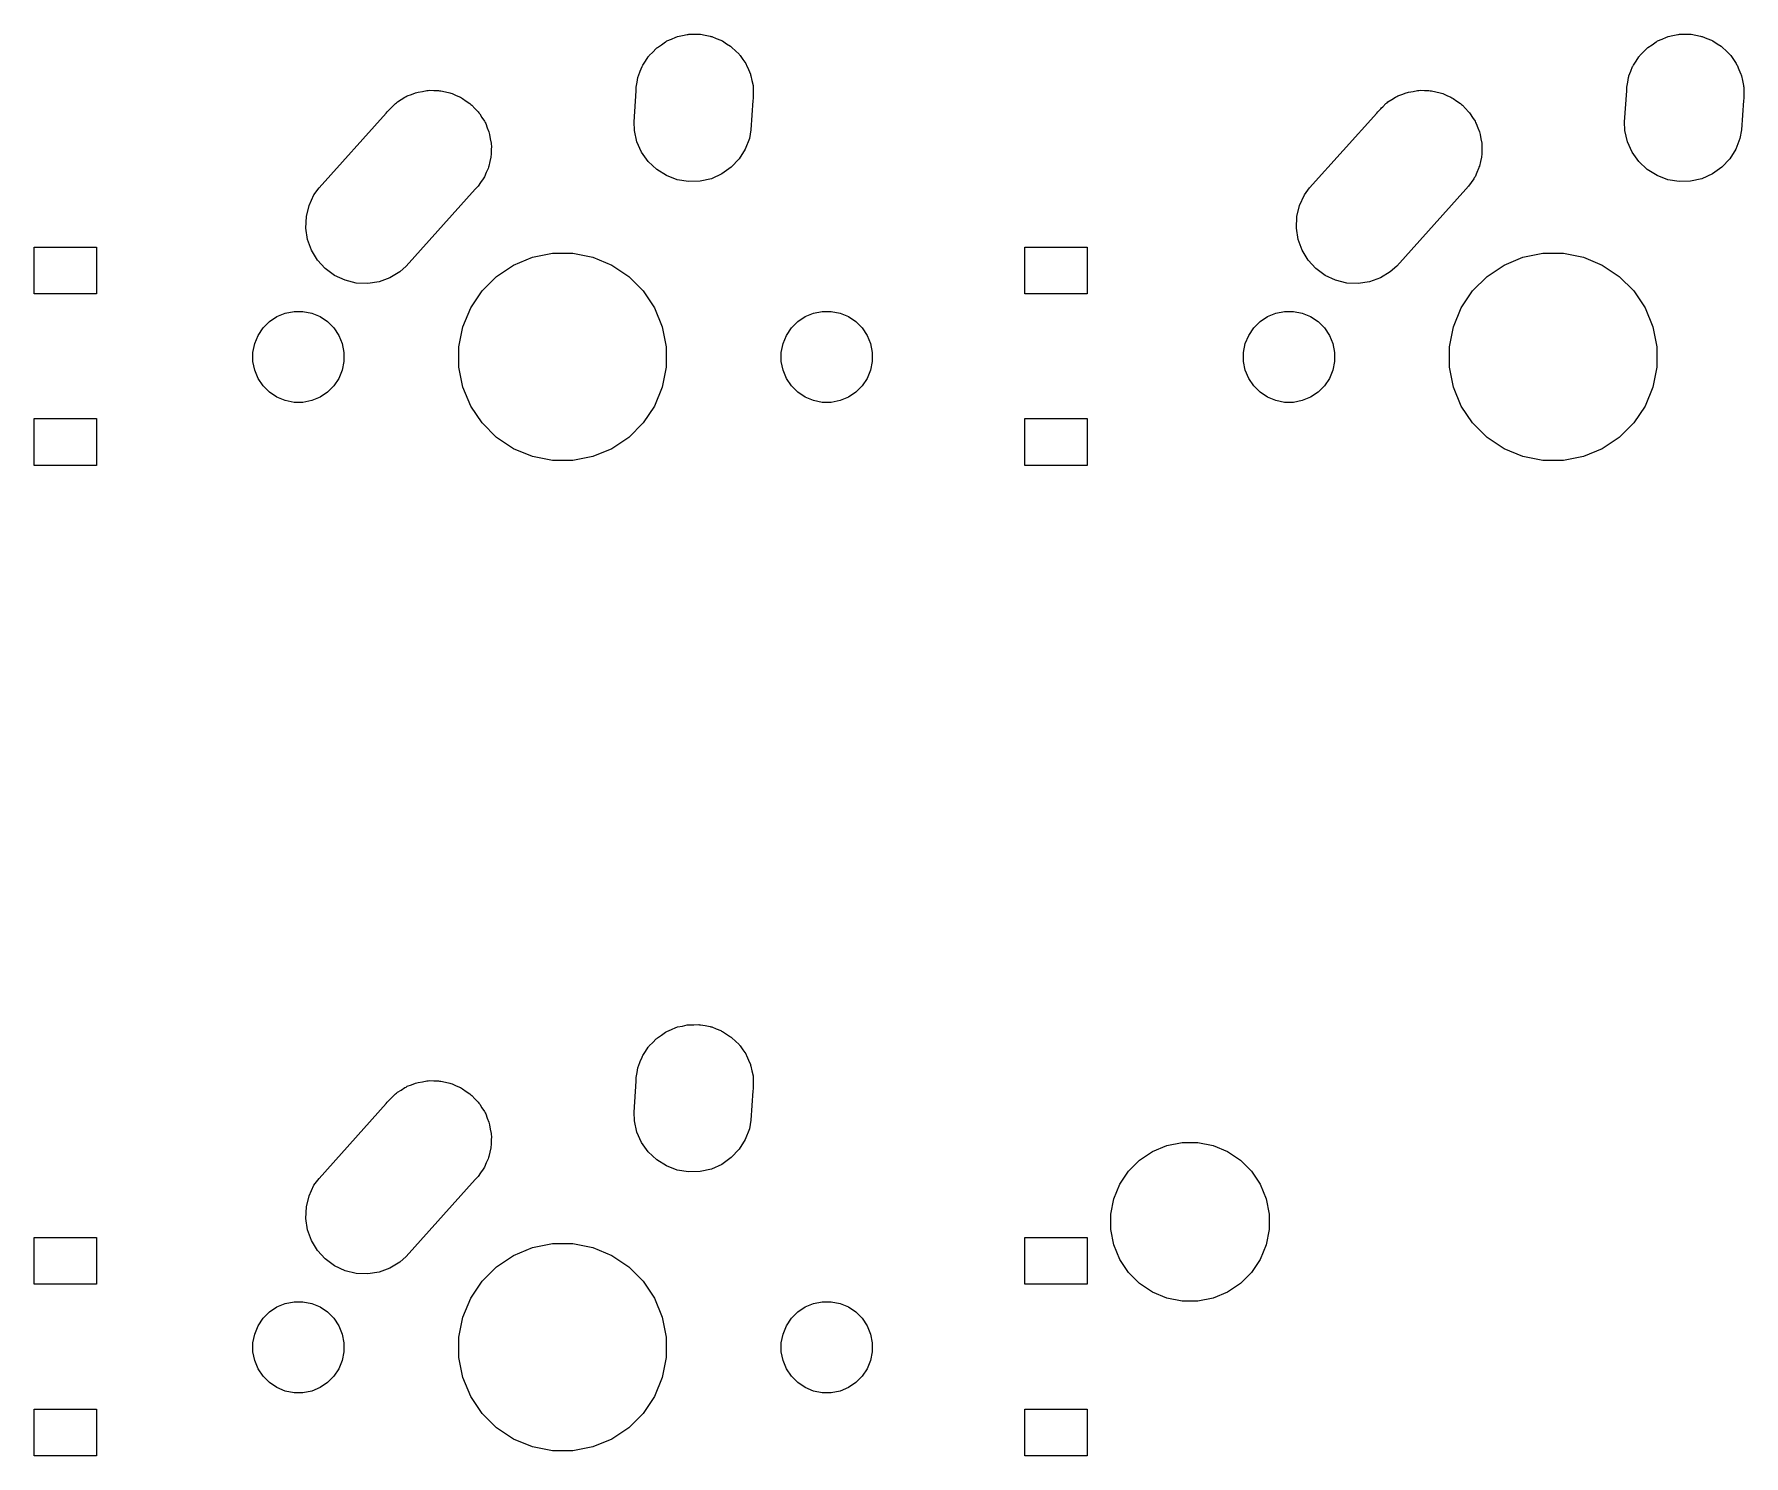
# Model space of a CAD drawing. Extents: x -662 to -203, y -195 to -58.
# Drawn here: x -628.49 to -595.61, y -109.29 to -81.94 of the extents above; entities that cross this region are included whole.
import ezdxf

# ---------------------------------------------------------------- set-up
doc = ezdxf.new("R2010")
doc.units = 0
doc.layers.add('BLACK', color=7, linetype='CONTINUOUS')

msp = doc.modelspace()

# ---------------------------------------------------------------- linework, layer by layer
at = {"layer": 'BLACK', "linetype": 'CONTINUOUS'}
for p, q in [((-616.514, -82.2086), (-616.502, -82.1969)), ((-616.502, -82.1969), (-616.424, -82.1445)), ((-616.424, -82.1445), (-616.347, -82.0898)), ((-616.347, -82.0898), (-616.332, -82.083)), ((-616.332, -82.083), (-616.318, -82.0737)), ((-616.318, -82.0737), (-616.231, -82.0376)), ((-616.231, -82.0376), (-616.145, -81.999)), ((-616.145, -81.999), (-616.128, -81.9953)), ((-616.128, -81.9953), (-616.113, -81.9889)), ((-616.113, -81.9889), (-616.021, -81.9705)), ((-616.021, -81.9705), (-615.929, -81.9494)), ((-615.929, -81.9494), (-615.912, -81.9489)), ((-615.912, -81.9489), (-615.896, -81.9457)), ((-615.896, -81.9457), (-615.801, -81.9457)), ((-615.801, -81.9457), (-615.707, -81.9429)), ((-615.707, -81.9429), (-615.691, -81.9457)), ((-615.691, -81.9457), (-615.674, -81.9457)), ((-615.674, -81.9457), (-615.582, -81.9641)), ((-615.582, -81.9641), (-615.489, -81.9798)), ((-615.489, -81.9798), (-615.473, -81.9857)), ((-615.473, -81.9857), (-615.457, -81.9889)), ((-615.457, -81.9889), (-615.37, -82.025)), ((-615.37, -82.025), (-615.281, -82.0585)), ((-615.281, -82.0585), (-615.267, -82.0674)), ((-615.267, -82.0674), (-615.252, -82.0737)), ((-615.252, -82.0737), (-615.174, -82.1261)), ((-615.174, -82.1261), (-615.094, -82.1762)), ((-615.094, -82.1762), (-615.082, -82.1876)), ((-615.082, -82.1876), (-615.068, -82.1969)), ((-615.068, -82.1969), (-615.001, -82.2635)), ((-597.464, -82.2086), (-597.452, -82.1969)), ((-597.452, -82.1969), (-597.374, -82.1445)), ((-597.374, -82.1445), (-597.297, -82.0898)), ((-597.297, -82.0898), (-597.282, -82.083)), ((-597.282, -82.083), (-597.268, -82.0737)), ((-597.268, -82.0737), (-597.181, -82.0376)), ((-597.181, -82.0376), (-597.095, -81.999)), ((-597.095, -81.999), (-597.078, -81.9953)), ((-597.078, -81.9953), (-597.063, -81.9889)), ((-597.063, -81.9889), (-596.971, -81.9705)), ((-596.971, -81.9705), (-596.879, -81.9494)), ((-596.879, -81.9494), (-596.862, -81.9489)), ((-596.862, -81.9489), (-596.846, -81.9457)), ((-596.846, -81.9457), (-596.751, -81.9457)), ((-596.751, -81.9457), (-596.657, -81.9429)), ((-596.657, -81.9429), (-596.641, -81.9457)), ((-596.641, -81.9457), (-596.624, -81.9457)), ((-596.624, -81.9457), (-596.532, -81.9641)), ((-596.532, -81.9641), (-596.439, -81.9798)), ((-596.439, -81.9798), (-596.423, -81.9857)), ((-596.423, -81.9857), (-596.407, -81.9889)), ((-596.407, -81.9889), (-596.32, -82.025)), ((-596.32, -82.025), (-596.231, -82.0585)), ((-596.231, -82.0585), (-596.217, -82.0674)), ((-596.217, -82.0674), (-596.202, -82.0737)), ((-596.202, -82.0737), (-596.124, -82.1261)), ((-596.124, -82.1261), (-596.044, -82.1762)), ((-596.044, -82.1762), (-596.032, -82.1876)), ((-596.032, -82.1876), (-596.018, -82.1969)), ((-596.018, -82.1969), (-595.951, -82.2635)), ((-616.782, -82.5378), (-616.729, -82.4594)), ((-616.729, -82.4594), (-616.679, -82.3795)), ((-616.679, -82.3795), (-616.668, -82.3674)), ((-616.668, -82.3674), (-616.659, -82.3536)), ((-616.659, -82.3536), (-616.592, -82.2869)), ((-616.592, -82.2869), (-616.527, -82.2183)), ((-616.527, -82.2183), (-616.514, -82.2086)), ((-615.001, -82.2635), (-614.932, -82.3282)), ((-614.932, -82.3282), (-614.923, -82.3418)), ((-614.923, -82.3418), (-614.911, -82.3536)), ((-614.911, -82.3536), (-614.859, -82.432)), ((-614.859, -82.432), (-614.804, -82.5088)), ((-614.804, -82.5088), (-614.797, -82.524)), ((-614.797, -82.524), (-614.788, -82.5378)), ((-597.732, -82.5378), (-597.679, -82.4594)), ((-597.679, -82.4594), (-597.629, -82.3795)), ((-597.629, -82.3795), (-597.618, -82.3674)), ((-597.618, -82.3674), (-597.609, -82.3536)), ((-597.609, -82.3536), (-597.542, -82.2869)), ((-597.542, -82.2869), (-597.477, -82.2183)), ((-597.477, -82.2183), (-597.464, -82.2086)), ((-595.951, -82.2635), (-595.882, -82.3282)), ((-595.882, -82.3282), (-595.873, -82.3418)), ((-595.873, -82.3418), (-595.861, -82.3536)), ((-595.861, -82.3536), (-595.809, -82.432)), ((-595.809, -82.432), (-595.754, -82.5088)), ((-595.754, -82.5088), (-595.747, -82.524)), ((-595.747, -82.524), (-595.738, -82.5378)), ((-616.891, -82.8674), (-616.876, -82.7744)), ((-616.876, -82.7744), (-616.87, -82.7589)), ((-616.87, -82.7589), (-616.867, -82.7425)), ((-616.867, -82.7425), (-616.831, -82.6554)), ((-616.831, -82.6554), (-616.797, -82.5673)), ((-616.797, -82.5673), (-616.788, -82.5532)), ((-616.788, -82.5532), (-616.782, -82.5378)), ((-614.788, -82.5378), (-614.752, -82.625)), ((-614.752, -82.625), (-614.713, -82.711)), ((-614.713, -82.711), (-614.709, -82.7272)), ((-614.709, -82.7272), (-614.703, -82.7425)), ((-614.703, -82.7425), (-614.685, -82.8351)), ((-614.685, -82.8351), (-614.664, -82.927)), ((-597.841, -82.8674), (-597.826, -82.7744)), ((-597.826, -82.7744), (-597.82, -82.7589)), ((-597.82, -82.7589), (-597.817, -82.7425)), ((-597.817, -82.7425), (-597.781, -82.6554)), ((-597.781, -82.6554), (-597.747, -82.5673)), ((-597.747, -82.5673), (-597.738, -82.5532)), ((-597.738, -82.5532), (-597.732, -82.5378)), ((-595.738, -82.5378), (-595.702, -82.625)), ((-595.702, -82.625), (-595.663, -82.711)), ((-595.663, -82.711), (-595.659, -82.7272)), ((-595.659, -82.7272), (-595.653, -82.7425)), ((-595.653, -82.7425), (-595.635, -82.8351)), ((-595.635, -82.8351), (-595.614, -82.927)), ((-621.429, -83.2015), (-621.358, -83.1537)), ((-621.358, -83.1537), (-621.335, -83.1442)), ((-621.335, -83.1442), (-621.313, -83.1312)), ((-621.313, -83.1312), (-621.233, -83.1019)), ((-621.233, -83.1019), (-621.153, -83.0689)), ((-621.153, -83.0689), (-621.129, -83.0641)), ((-621.129, -83.0641), (-621.105, -83.0555)), ((-621.105, -83.0555), (-621.02, -83.0425)), ((-621.02, -83.0425), (-620.936, -83.0257)), ((-620.936, -83.0257), (-620.911, -83.0257)), ((-620.911, -83.0257), (-620.886, -83.0219)), ((-620.886, -83.0219), (-620.8, -83.0257)), ((-620.8, -83.0257), (-620.714, -83.0257)), ((-620.714, -83.0257), (-620.69, -83.0306)), ((-620.69, -83.0306), (-620.665, -83.0317)), ((-620.665, -83.0317), (-620.581, -83.0522)), ((-620.581, -83.0522), (-620.497, -83.0689)), ((-620.497, -83.0689), (-620.474, -83.0785)), ((-620.474, -83.0785), (-620.449, -83.0844)), ((-620.449, -83.0844), (-620.371, -83.1208)), ((-620.371, -83.1208), (-620.292, -83.1537)), ((-620.292, -83.1537), (-620.271, -83.1676)), ((-620.271, -83.1676), (-620.249, -83.1782)), ((-620.249, -83.1782), (-620.179, -83.2291)), ((-616.951, -83.6284), (-616.91, -83.032)), ((-616.91, -82.9599), (-616.891, -82.8674)), ((-616.91, -83.032), (-616.91, -82.9599)), ((-614.66, -83.1815), (-614.668, -83.2197)), ((-614.664, -82.927), (-614.663, -82.9436)), ((-614.663, -82.9436), (-614.66, -82.9599)), ((-614.66, -82.9599), (-614.66, -83.0542)), ((-614.66, -83.0542), (-614.659, -83.093)), ((-614.659, -83.093), (-614.66, -83.1094)), ((-614.66, -83.1094), (-614.66, -83.1815)), ((-602.379, -83.2015), (-602.308, -83.1537)), ((-602.308, -83.1537), (-602.285, -83.1442)), ((-602.285, -83.1442), (-602.263, -83.1312)), ((-602.263, -83.1312), (-602.183, -83.1019)), ((-602.183, -83.1019), (-602.103, -83.0689)), ((-602.103, -83.0689), (-602.079, -83.0641)), ((-602.079, -83.0641), (-602.055, -83.0555)), ((-602.055, -83.0555), (-601.97, -83.0425)), ((-601.97, -83.0425), (-601.886, -83.0257)), ((-601.886, -83.0257), (-601.861, -83.0257)), ((-601.861, -83.0257), (-601.836, -83.0219)), ((-601.836, -83.0219), (-601.75, -83.0257)), ((-601.75, -83.0257), (-601.664, -83.0257)), ((-601.664, -83.0257), (-601.64, -83.0306)), ((-601.64, -83.0306), (-601.615, -83.0317)), ((-601.615, -83.0317), (-601.531, -83.0522)), ((-601.531, -83.0522), (-601.447, -83.0689)), ((-601.447, -83.0689), (-601.424, -83.0785)), ((-601.424, -83.0785), (-601.399, -83.0844)), ((-601.399, -83.0844), (-601.321, -83.1208)), ((-601.321, -83.1208), (-601.242, -83.1537)), ((-601.242, -83.1537), (-601.221, -83.1676)), ((-601.221, -83.1676), (-601.199, -83.1782)), ((-601.199, -83.1782), (-601.129, -83.2291)), ((-597.901, -83.6284), (-597.86, -83.032)), ((-597.86, -82.9599), (-597.841, -82.8674)), ((-597.86, -83.032), (-597.86, -82.9599)), ((-595.61, -83.1815), (-595.618, -83.2197)), ((-595.614, -82.927), (-595.613, -82.9436)), ((-595.613, -82.9436), (-595.61, -82.9599)), ((-595.61, -82.9599), (-595.61, -83.0542)), ((-595.61, -83.0542), (-595.609, -83.093)), ((-595.609, -83.093), (-595.61, -83.1094)), ((-595.61, -83.1094), (-595.61, -83.1815)), ((-623.009, -84.9005), (-621.716, -83.459)), ((-621.716, -83.459), (-621.699, -83.4336)), ((-621.699, -83.4336), (-621.642, -83.3767)), ((-621.642, -83.3767), (-621.625, -83.3582)), ((-621.625, -83.3582), (-621.603, -83.3377)), ((-621.603, -83.3377), (-621.542, -83.2769)), ((-621.542, -83.2769), (-621.521, -83.263)), ((-621.521, -83.263), (-621.503, -83.2461)), ((-621.503, -83.2461), (-621.429, -83.2015)), ((-620.179, -83.2291), (-620.108, -83.2769)), ((-620.108, -83.2769), (-620.09, -83.2945)), ((-620.09, -83.2945), (-620.07, -83.3093)), ((-620.07, -83.3093), (-620.012, -83.3728)), ((-620.012, -83.3728), (-619.951, -83.4336)), ((-619.951, -83.4336), (-619.937, -83.4543)), ((-619.937, -83.4543), (-619.92, -83.4728)), ((-619.92, -83.4728), (-619.876, -83.5463)), ((-614.668, -83.2197), (-614.706, -83.7832)), ((-603.959, -84.9005), (-602.666, -83.459)), ((-602.666, -83.459), (-602.649, -83.4336)), ((-602.649, -83.4336), (-602.592, -83.3767)), ((-602.592, -83.3767), (-602.575, -83.3582)), ((-602.575, -83.3582), (-602.553, -83.3377)), ((-602.553, -83.3377), (-602.492, -83.2769)), ((-602.492, -83.2769), (-602.471, -83.263)), ((-602.471, -83.263), (-602.453, -83.2461)), ((-602.453, -83.2461), (-602.379, -83.2015)), ((-601.129, -83.2291), (-601.058, -83.2769)), ((-601.058, -83.2769), (-601.04, -83.2945)), ((-601.04, -83.2945), (-601.02, -83.3093)), ((-601.02, -83.3093), (-600.962, -83.3728)), ((-600.962, -83.3728), (-600.901, -83.4336)), ((-600.901, -83.4336), (-600.887, -83.4543)), ((-600.887, -83.4543), (-600.87, -83.4728)), ((-600.87, -83.4728), (-600.826, -83.5463)), ((-595.618, -83.2197), (-595.656, -83.7832)), ((-619.876, -83.5463), (-619.828, -83.6178)), ((-619.828, -83.6178), (-619.818, -83.6409)), ((-619.818, -83.6409), (-619.805, -83.6623)), ((-619.805, -83.6623), (-619.776, -83.7431)), ((-619.776, -83.7431), (-619.743, -83.8225)), ((-619.743, -83.8225), (-619.738, -83.847)), ((-616.946, -83.7944), (-616.951, -83.6284)), ((-616.897, -84.0104), (-616.946, -83.7944)), ((-614.706, -83.7832), (-614.734, -83.947)), ((-600.826, -83.5463), (-600.778, -83.6178)), ((-600.778, -83.6178), (-600.768, -83.6409)), ((-600.768, -83.6409), (-600.755, -83.6623)), ((-600.755, -83.6623), (-600.726, -83.7431)), ((-600.726, -83.7431), (-600.693, -83.8225)), ((-600.693, -83.8225), (-600.688, -83.847)), ((-597.896, -83.7944), (-597.901, -83.6284)), ((-597.847, -84.0104), (-597.896, -83.7944)), ((-595.656, -83.7832), (-595.684, -83.947)), ((-619.738, -83.847), (-619.73, -83.8705)), ((-619.73, -83.8705), (-619.717, -83.9556)), ((-619.717, -83.9556), (-619.7, -84.0399)), ((-619.7, -84.0399), (-619.7, -84.0649)), ((-619.7, -84.0649), (-619.696, -84.0896)), ((-619.696, -84.0896), (-619.7, -84.1755)), ((-616.806, -84.2126), (-616.897, -84.0104)), ((-614.813, -84.1541), (-614.93, -84.3419)), ((-614.734, -83.947), (-614.813, -84.1541)), ((-600.688, -83.847), (-600.68, -83.8705)), ((-600.68, -83.8705), (-600.667, -83.9556)), ((-600.667, -83.9556), (-600.65, -84.0399)), ((-600.65, -84.0399), (-600.65, -84.0649)), ((-600.65, -84.0649), (-600.646, -84.0896)), ((-600.646, -84.0896), (-600.65, -84.1755)), ((-597.756, -84.2126), (-597.847, -84.0104)), ((-595.763, -84.1541), (-595.88, -84.3419)), ((-595.684, -83.947), (-595.763, -84.1541)), ((-619.743, -84.4788), (-619.753, -84.5019)), ((-619.726, -84.3945), (-619.743, -84.4788)), ((-619.706, -84.311), (-619.726, -84.3945)), ((-619.705, -84.286), (-619.706, -84.311)), ((-619.7, -84.2615), (-619.705, -84.286)), ((-619.7, -84.1755), (-619.7, -84.2615)), ((-616.677, -84.3932), (-616.806, -84.2126)), ((-616.516, -84.5452), (-616.677, -84.3932)), ((-614.93, -84.3419), (-615.082, -84.5031)), ((-600.693, -84.4788), (-600.703, -84.5019)), ((-600.676, -84.3945), (-600.693, -84.4788)), ((-600.656, -84.311), (-600.676, -84.3945)), ((-600.655, -84.286), (-600.656, -84.311)), ((-600.65, -84.2615), (-600.655, -84.286)), ((-600.65, -84.1755), (-600.65, -84.2615)), ((-597.627, -84.3932), (-597.756, -84.2126)), ((-597.466, -84.5452), (-597.627, -84.3932)), ((-595.88, -84.3419), (-596.032, -84.5031)), ((-619.903, -84.7964), (-619.951, -84.8678)), ((-619.852, -84.727), (-619.903, -84.7964)), ((-619.842, -84.7043), (-619.852, -84.727)), ((-619.828, -84.6836), (-619.842, -84.7043)), ((-619.795, -84.6042), (-619.828, -84.6836)), ((-619.759, -84.5262), (-619.795, -84.6042)), ((-619.753, -84.5019), (-619.759, -84.5262)), ((-616.328, -84.6629), (-616.516, -84.5452)), ((-616.121, -84.7416), (-616.328, -84.6629)), ((-615.903, -84.7785), (-616.121, -84.7416)), ((-615.681, -84.772), (-615.903, -84.7785)), ((-615.465, -84.7224), (-615.681, -84.772)), ((-615.263, -84.6316), (-615.465, -84.7224)), ((-615.082, -84.5031), (-615.263, -84.6316)), ((-600.853, -84.7964), (-600.901, -84.8678)), ((-600.802, -84.727), (-600.853, -84.7964)), ((-600.792, -84.7043), (-600.802, -84.727)), ((-600.778, -84.6836), (-600.792, -84.7043)), ((-600.745, -84.6042), (-600.778, -84.6836)), ((-600.709, -84.5262), (-600.745, -84.6042)), ((-600.703, -84.5019), (-600.709, -84.5262)), ((-597.278, -84.6629), (-597.466, -84.5452)), ((-597.071, -84.7416), (-597.278, -84.6629)), ((-596.853, -84.7785), (-597.071, -84.7416)), ((-596.631, -84.772), (-596.853, -84.7785)), ((-596.415, -84.7224), (-596.631, -84.772)), ((-596.213, -84.6316), (-596.415, -84.7224)), ((-596.032, -84.5031), (-596.213, -84.6316)), ((-623.201, -85.2352), (-623.107, -85.0344)), ((-623.107, -85.0344), (-623.009, -84.9005)), ((-620.008, -84.9246), (-621.334, -86.4032)), ((-619.951, -84.8678), (-620.008, -84.9246)), ((-604.151, -85.2352), (-604.057, -85.0344)), ((-604.057, -85.0344), (-603.959, -84.9005)), ((-600.958, -84.9246), (-602.284, -86.4032)), ((-600.901, -84.8678), (-600.958, -84.9246)), ((-623.264, -85.6718), (-623.254, -85.4504)), ((-623.254, -85.4504), (-623.201, -85.2352)), ((-604.214, -85.6718), (-604.204, -85.4504)), ((-604.204, -85.4504), (-604.151, -85.2352)), ((-623.23, -85.8909), (-623.264, -85.6718)), ((-604.18, -85.8909), (-604.214, -85.6718)), ((-628.488, -86.938), (-628.488, -86.038)), ((-628.488, -86.038), (-627.288, -86.038)), ((-627.288, -86.038), (-627.288, -86.938)), ((-623.154, -86.0991), (-623.23, -85.8909)), ((-623.039, -86.2886), (-623.154, -86.0991)), ((-609.438, -86.938), (-609.438, -86.038)), ((-609.438, -86.038), (-608.238, -86.038)), ((-608.238, -86.038), (-608.238, -86.938)), ((-604.104, -86.0991), (-604.18, -85.8909)), ((-603.989, -86.2886), (-604.104, -86.0991)), ((-622.89, -86.4521), (-623.039, -86.2886)), ((-622.711, -86.5832), (-622.89, -86.4521)), ((-621.334, -86.4032), (-621.457, -86.5153)), ((-619.596, -86.6019), (-619.269, -86.3837)), ((-619.269, -86.3837), (-618.906, -86.2334)), ((-618.906, -86.2334), (-618.521, -86.1568)), ((-618.521, -86.1568), (-618.129, -86.1568)), ((-618.129, -86.1568), (-617.743, -86.2334)), ((-617.743, -86.2334), (-617.38, -86.3837)), ((-617.38, -86.3837), (-617.054, -86.6019)), ((-603.84, -86.4521), (-603.989, -86.2886)), ((-603.661, -86.5832), (-603.84, -86.4521)), ((-602.284, -86.4032), (-602.407, -86.5153)), ((-600.546, -86.6019), (-600.219, -86.3837)), ((-600.219, -86.3837), (-599.856, -86.2334)), ((-599.856, -86.2334), (-599.471, -86.1568)), ((-599.471, -86.1568), (-599.079, -86.1568)), ((-599.079, -86.1568), (-598.693, -86.2334)), ((-598.693, -86.2334), (-598.33, -86.3837)), ((-598.33, -86.3837), (-598.004, -86.6019)), ((-622.51, -86.677), (-622.711, -86.5832)), ((-622.295, -86.7297), (-622.51, -86.677)), ((-622.074, -86.7395), (-622.295, -86.7297)), ((-621.855, -86.7059), (-622.074, -86.7395)), ((-621.646, -86.6302), (-621.855, -86.7059)), ((-621.457, -86.5153), (-621.646, -86.6302)), ((-619.874, -86.8797), (-619.596, -86.6019)), ((-617.054, -86.6019), (-616.776, -86.8797)), ((-603.46, -86.677), (-603.661, -86.5832)), ((-603.245, -86.7297), (-603.46, -86.677)), ((-603.024, -86.7395), (-603.245, -86.7297)), ((-602.805, -86.7059), (-603.024, -86.7395)), ((-602.596, -86.6302), (-602.805, -86.7059)), ((-602.407, -86.5153), (-602.596, -86.6302)), ((-600.824, -86.8797), (-600.546, -86.6019)), ((-598.004, -86.6019), (-597.726, -86.8797)), ((-627.288, -86.938), (-628.488, -86.938)), ((-620.092, -87.2062), (-619.874, -86.8797)), ((-616.776, -86.8797), (-616.558, -87.2062)), ((-608.238, -86.938), (-609.438, -86.938)), ((-601.042, -87.2062), (-600.824, -86.8797)), ((-597.726, -86.8797), (-597.508, -87.2062)), ((-623.963, -87.471), (-623.819, -87.3753)), ((-623.819, -87.3753), (-623.66, -87.3093)), ((-623.66, -87.3093), (-623.491, -87.2757)), ((-623.491, -87.2757), (-623.319, -87.2757)), ((-623.319, -87.2757), (-623.15, -87.3093)), ((-623.15, -87.3093), (-622.99, -87.3753)), ((-622.99, -87.3753), (-622.847, -87.471)), ((-620.242, -87.5691), (-620.092, -87.2062)), ((-616.558, -87.2062), (-616.408, -87.5691)), ((-613.803, -87.471), (-613.659, -87.3753)), ((-613.659, -87.3753), (-613.5, -87.3093)), ((-613.5, -87.3093), (-613.331, -87.2757)), ((-613.331, -87.2757), (-613.159, -87.2757)), ((-613.159, -87.2757), (-612.99, -87.3093)), ((-612.99, -87.3093), (-612.83, -87.3753)), ((-612.83, -87.3753), (-612.687, -87.471)), ((-604.913, -87.471), (-604.769, -87.3753)), ((-604.769, -87.3753), (-604.61, -87.3093)), ((-604.61, -87.3093), (-604.441, -87.2757)), ((-604.441, -87.2757), (-604.269, -87.2757)), ((-604.269, -87.2757), (-604.1, -87.3093)), ((-604.1, -87.3093), (-603.94, -87.3753)), ((-603.94, -87.3753), (-603.797, -87.471)), ((-601.192, -87.5691), (-601.042, -87.2062)), ((-597.508, -87.2062), (-597.358, -87.5691)), ((-624.246, -87.8955), (-624.18, -87.7362)), ((-624.18, -87.7362), (-624.085, -87.5929)), ((-624.085, -87.5929), (-623.963, -87.471)), ((-622.847, -87.471), (-622.725, -87.5929)), ((-622.725, -87.5929), (-622.629, -87.7362)), ((-622.629, -87.7362), (-622.564, -87.8955)), ((-620.319, -87.9543), (-620.242, -87.5691)), ((-616.408, -87.5691), (-616.331, -87.9543)), ((-614.086, -87.8955), (-614.02, -87.7362)), ((-614.02, -87.7362), (-613.925, -87.5929)), ((-613.925, -87.5929), (-613.803, -87.471)), ((-612.687, -87.471), (-612.565, -87.5929)), ((-612.565, -87.5929), (-612.469, -87.7362)), ((-612.469, -87.7362), (-612.404, -87.8955)), ((-605.196, -87.8955), (-605.13, -87.7362)), ((-605.13, -87.7362), (-605.035, -87.5929)), ((-605.035, -87.5929), (-604.913, -87.471)), ((-603.797, -87.471), (-603.675, -87.5929)), ((-603.675, -87.5929), (-603.579, -87.7362)), ((-603.579, -87.7362), (-603.514, -87.8955)), ((-601.269, -87.9543), (-601.192, -87.5691)), ((-597.358, -87.5691), (-597.281, -87.9543)), ((-624.28, -88.0645), (-624.246, -87.8955)), ((-624.28, -88.2369), (-624.28, -88.0645)), ((-622.564, -87.8955), (-622.53, -88.0645)), ((-622.53, -88.0645), (-622.53, -88.2369)), ((-620.319, -88.3471), (-620.319, -87.9543)), ((-616.331, -87.9543), (-616.331, -88.3471)), ((-614.12, -88.0645), (-614.086, -87.8955)), ((-614.12, -88.2369), (-614.12, -88.0645)), ((-612.404, -87.8955), (-612.37, -88.0645)), ((-612.37, -88.0645), (-612.37, -88.2369)), ((-605.23, -88.0645), (-605.196, -87.8955)), ((-605.23, -88.2369), (-605.23, -88.0645)), ((-603.514, -87.8955), (-603.48, -88.0645)), ((-603.48, -88.0645), (-603.48, -88.2369)), ((-601.269, -88.3471), (-601.269, -87.9543)), ((-597.281, -87.9543), (-597.281, -88.3471)), ((-624.246, -88.4059), (-624.28, -88.2369)), ((-624.18, -88.5652), (-624.246, -88.4059)), ((-622.564, -88.4059), (-622.629, -88.5652)), ((-622.53, -88.2369), (-622.564, -88.4059)), ((-620.242, -88.7323), (-620.319, -88.3471)), ((-616.331, -88.3471), (-616.408, -88.7323)), ((-614.086, -88.4059), (-614.12, -88.2369)), ((-614.02, -88.5652), (-614.086, -88.4059)), ((-612.404, -88.4059), (-612.469, -88.5652)), ((-612.37, -88.2369), (-612.404, -88.4059)), ((-605.196, -88.4059), (-605.23, -88.2369)), ((-605.13, -88.5652), (-605.196, -88.4059)), ((-603.514, -88.4059), (-603.579, -88.5652)), ((-603.48, -88.2369), (-603.514, -88.4059)), ((-601.192, -88.7323), (-601.269, -88.3471)), ((-597.281, -88.3471), (-597.358, -88.7323)), ((-624.085, -88.7085), (-624.18, -88.5652)), ((-623.963, -88.8304), (-624.085, -88.7085)), ((-622.725, -88.7085), (-622.847, -88.8304)), ((-622.629, -88.5652), (-622.725, -88.7085)), ((-620.092, -89.0952), (-620.242, -88.7323)), ((-616.408, -88.7323), (-616.558, -89.0952)), ((-613.925, -88.7085), (-614.02, -88.5652)), ((-613.803, -88.8304), (-613.925, -88.7085)), ((-612.565, -88.7085), (-612.687, -88.8304)), ((-612.469, -88.5652), (-612.565, -88.7085)), ((-605.035, -88.7085), (-605.13, -88.5652)), ((-604.913, -88.8304), (-605.035, -88.7085)), ((-603.675, -88.7085), (-603.797, -88.8304)), ((-603.579, -88.5652), (-603.675, -88.7085)), ((-601.042, -89.0952), (-601.192, -88.7323)), ((-597.358, -88.7323), (-597.508, -89.0952)), ((-623.819, -88.9261), (-623.963, -88.8304)), ((-623.66, -88.9921), (-623.819, -88.9261)), ((-623.491, -89.0257), (-623.66, -88.9921)), ((-623.319, -89.0257), (-623.491, -89.0257)), ((-623.15, -88.9921), (-623.319, -89.0257)), ((-622.99, -88.9261), (-623.15, -88.9921)), ((-622.847, -88.8304), (-622.99, -88.9261)), ((-619.874, -89.4217), (-620.092, -89.0952)), ((-616.558, -89.0952), (-616.776, -89.4217)), ((-613.659, -88.9261), (-613.803, -88.8304)), ((-613.5, -88.9921), (-613.659, -88.9261)), ((-613.331, -89.0257), (-613.5, -88.9921)), ((-613.159, -89.0257), (-613.331, -89.0257)), ((-612.99, -88.9921), (-613.159, -89.0257)), ((-612.83, -88.9261), (-612.99, -88.9921)), ((-612.687, -88.8304), (-612.83, -88.9261)), ((-604.769, -88.9261), (-604.913, -88.8304)), ((-604.61, -88.9921), (-604.769, -88.9261)), ((-604.441, -89.0257), (-604.61, -88.9921)), ((-604.269, -89.0257), (-604.441, -89.0257)), ((-604.1, -88.9921), (-604.269, -89.0257)), ((-603.94, -88.9261), (-604.1, -88.9921)), ((-603.797, -88.8304), (-603.94, -88.9261)), ((-600.824, -89.4217), (-601.042, -89.0952)), ((-597.508, -89.0952), (-597.726, -89.4217)), ((-628.488, -90.238), (-628.488, -89.338)), ((-628.488, -89.338), (-627.288, -89.338)), ((-627.288, -89.338), (-627.288, -90.238)), ((-619.596, -89.6995), (-619.874, -89.4217)), ((-616.776, -89.4217), (-617.054, -89.6995)), ((-609.438, -90.238), (-609.438, -89.338)), ((-609.438, -89.338), (-608.238, -89.338)), ((-608.238, -89.338), (-608.238, -90.238)), ((-600.546, -89.6995), (-600.824, -89.4217)), ((-597.726, -89.4217), (-598.004, -89.6995)), ((-619.269, -89.9177), (-619.596, -89.6995)), ((-617.054, -89.6995), (-617.38, -89.9177)), ((-600.219, -89.9177), (-600.546, -89.6995)), ((-598.004, -89.6995), (-598.33, -89.9177)), ((-618.906, -90.068), (-619.269, -89.9177)), ((-618.521, -90.1446), (-618.906, -90.068)), ((-617.743, -90.068), (-618.129, -90.1446)), ((-617.38, -89.9177), (-617.743, -90.068)), ((-599.856, -90.068), (-600.219, -89.9177)), ((-599.471, -90.1446), (-599.856, -90.068)), ((-598.693, -90.068), (-599.079, -90.1446)), ((-598.33, -89.9177), (-598.693, -90.068)), ((-627.288, -90.238), (-628.488, -90.238)), ((-618.129, -90.1446), (-618.521, -90.1446)), ((-608.238, -90.238), (-609.438, -90.238)), ((-599.079, -90.1446), (-599.471, -90.1446)), ((-616.527, -101.268), (-616.514, -101.259)), ((-616.514, -101.259), (-616.502, -101.247)), ((-616.502, -101.247), (-616.424, -101.194)), ((-616.424, -101.194), (-616.347, -101.14)), ((-616.347, -101.14), (-616.332, -101.133)), ((-616.332, -101.133), (-616.318, -101.124)), ((-616.318, -101.124), (-616.231, -101.088)), ((-616.231, -101.088), (-616.145, -101.049)), ((-616.145, -101.049), (-616.128, -101.045)), ((-616.128, -101.045), (-616.113, -101.039)), ((-616.113, -101.039), (-616.021, -101.021)), ((-616.021, -101.021), (-615.929, -100.999)), ((-615.929, -100.999), (-615.912, -100.999)), ((-615.912, -100.999), (-615.896, -100.996)), ((-615.896, -100.996), (-615.801, -100.996)), ((-615.801, -100.996), (-615.707, -100.993)), ((-615.707, -100.993), (-615.691, -100.996)), ((-615.691, -100.996), (-615.674, -100.996)), ((-615.674, -100.996), (-615.582, -101.014)), ((-615.582, -101.014), (-615.489, -101.03)), ((-615.489, -101.03), (-615.473, -101.036)), ((-615.473, -101.036), (-615.457, -101.039)), ((-615.457, -101.039), (-615.37, -101.075)), ((-615.37, -101.075), (-615.281, -101.109)), ((-615.281, -101.109), (-615.267, -101.117)), ((-615.267, -101.117), (-615.252, -101.124)), ((-615.252, -101.124), (-615.174, -101.176)), ((-615.174, -101.176), (-615.094, -101.226)), ((-615.094, -101.226), (-615.082, -101.238)), ((-615.082, -101.238), (-615.068, -101.247)), ((-615.068, -101.247), (-615.001, -101.314)), ((-616.788, -101.603), (-616.782, -101.588)), ((-616.782, -101.588), (-616.729, -101.509)), ((-616.729, -101.509), (-616.679, -101.429)), ((-616.679, -101.429), (-616.668, -101.417)), ((-616.668, -101.417), (-616.659, -101.404)), ((-616.659, -101.404), (-616.592, -101.337)), ((-616.592, -101.337), (-616.527, -101.268)), ((-615.001, -101.314), (-614.932, -101.378)), ((-614.932, -101.378), (-614.923, -101.392)), ((-614.923, -101.392), (-614.911, -101.404)), ((-614.911, -101.404), (-614.859, -101.482)), ((-614.859, -101.482), (-614.804, -101.559)), ((-614.804, -101.559), (-614.797, -101.574)), ((-614.797, -101.574), (-614.788, -101.588)), ((-614.788, -101.588), (-614.752, -101.675)), ((-616.91, -102.01), (-616.891, -101.917)), ((-616.891, -101.917), (-616.876, -101.824)), ((-616.876, -101.824), (-616.87, -101.809)), ((-616.87, -101.809), (-616.867, -101.793)), ((-616.867, -101.793), (-616.831, -101.705)), ((-616.831, -101.705), (-616.797, -101.617)), ((-616.797, -101.617), (-616.788, -101.603)), ((-614.752, -101.675), (-614.713, -101.761)), ((-614.713, -101.761), (-614.709, -101.777)), ((-614.709, -101.777), (-614.703, -101.793)), ((-614.703, -101.793), (-614.685, -101.885)), ((-614.685, -101.885), (-614.664, -101.977)), ((-621.503, -102.296), (-621.429, -102.252)), ((-621.429, -102.252), (-621.358, -102.204)), ((-621.358, -102.204), (-621.335, -102.194)), ((-621.335, -102.194), (-621.313, -102.181)), ((-621.313, -102.181), (-621.233, -102.152)), ((-621.233, -102.152), (-621.153, -102.119)), ((-621.153, -102.119), (-621.129, -102.114)), ((-621.129, -102.114), (-621.105, -102.106)), ((-621.105, -102.106), (-621.02, -102.092)), ((-621.02, -102.092), (-620.936, -102.076)), ((-620.936, -102.076), (-620.911, -102.076)), ((-620.911, -102.076), (-620.886, -102.072)), ((-620.886, -102.072), (-620.8, -102.076)), ((-620.8, -102.076), (-620.714, -102.076)), ((-620.714, -102.076), (-620.69, -102.081)), ((-620.69, -102.081), (-620.665, -102.082)), ((-620.665, -102.082), (-620.581, -102.102)), ((-620.581, -102.102), (-620.497, -102.119)), ((-620.497, -102.119), (-620.474, -102.128)), ((-620.474, -102.128), (-620.449, -102.134)), ((-620.449, -102.134), (-620.371, -102.171)), ((-620.371, -102.171), (-620.292, -102.204)), ((-620.292, -102.204), (-620.271, -102.218)), ((-620.271, -102.218), (-620.249, -102.228)), ((-620.249, -102.228), (-620.179, -102.279)), ((-616.951, -102.678), (-616.91, -102.082)), ((-616.91, -102.082), (-616.91, -102.01)), ((-614.66, -102.232), (-614.668, -102.27)), ((-614.664, -101.977), (-614.663, -101.994)), ((-614.663, -101.994), (-614.66, -102.01)), ((-614.66, -102.01), (-614.66, -102.104)), ((-614.66, -102.104), (-614.659, -102.143)), ((-614.659, -102.143), (-614.66, -102.159)), ((-614.66, -102.159), (-614.66, -102.232)), ((-623.009, -103.951), (-621.716, -102.509)), ((-621.716, -102.509), (-621.699, -102.484)), ((-621.699, -102.484), (-621.642, -102.427)), ((-621.642, -102.427), (-621.625, -102.408)), ((-621.625, -102.408), (-621.603, -102.388)), ((-621.603, -102.388), (-621.542, -102.327)), ((-621.542, -102.327), (-621.521, -102.313)), ((-621.521, -102.313), (-621.503, -102.296)), ((-620.179, -102.279), (-620.108, -102.327)), ((-620.108, -102.327), (-620.09, -102.345)), ((-620.09, -102.345), (-620.07, -102.359)), ((-620.07, -102.359), (-620.012, -102.423)), ((-620.012, -102.423), (-619.951, -102.484)), ((-619.951, -102.484), (-619.937, -102.504)), ((-619.937, -102.504), (-619.92, -102.523)), ((-619.92, -102.523), (-619.876, -102.596)), ((-614.668, -102.27), (-614.706, -102.833)), ((-619.876, -102.596), (-619.828, -102.668)), ((-619.828, -102.668), (-619.818, -102.691)), ((-619.818, -102.691), (-619.805, -102.712)), ((-619.805, -102.712), (-619.776, -102.793)), ((-619.776, -102.793), (-619.743, -102.873)), ((-619.743, -102.873), (-619.738, -102.897)), ((-619.738, -102.897), (-619.73, -102.921)), ((-616.946, -102.844), (-616.951, -102.678)), ((-616.897, -103.06), (-616.946, -102.844)), ((-614.706, -102.833), (-614.734, -102.997)), ((-619.73, -102.921), (-619.717, -103.006)), ((-619.717, -103.006), (-619.7, -103.09)), ((-619.7, -103.09), (-619.7, -103.115)), ((-619.7, -103.115), (-619.696, -103.14)), ((-619.696, -103.14), (-619.7, -103.226)), ((-619.7, -103.226), (-619.7, -103.312)), ((-616.806, -103.263), (-616.897, -103.06)), ((-614.813, -103.204), (-614.93, -103.392)), ((-614.734, -102.997), (-614.813, -103.204)), ((-619.753, -103.552), (-619.759, -103.576)), ((-619.743, -103.529), (-619.753, -103.552)), ((-619.726, -103.445), (-619.743, -103.529)), ((-619.706, -103.361), (-619.726, -103.445)), ((-619.705, -103.336), (-619.706, -103.361)), ((-619.7, -103.312), (-619.705, -103.336)), ((-616.677, -103.443), (-616.806, -103.263)), ((-616.516, -103.595), (-616.677, -103.443)), ((-615.082, -103.553), (-615.263, -103.682)), ((-614.93, -103.392), (-615.082, -103.553)), ((-607.231, -103.604), (-606.982, -103.437)), ((-606.982, -103.437), (-606.704, -103.322)), ((-606.704, -103.322), (-606.41, -103.264)), ((-606.41, -103.264), (-606.11, -103.264)), ((-606.11, -103.264), (-605.815, -103.322)), ((-605.815, -103.322), (-605.538, -103.437)), ((-605.538, -103.437), (-605.288, -103.604)), ((-619.903, -103.846), (-619.951, -103.918)), ((-619.852, -103.777), (-619.903, -103.846)), ((-619.842, -103.754), (-619.852, -103.777)), ((-619.828, -103.734), (-619.842, -103.754)), ((-619.795, -103.654), (-619.828, -103.734)), ((-619.759, -103.576), (-619.795, -103.654)), ((-616.328, -103.713), (-616.516, -103.595)), ((-616.121, -103.792), (-616.328, -103.713)), ((-615.903, -103.828), (-616.121, -103.792)), ((-615.681, -103.822), (-615.903, -103.828)), ((-615.465, -103.772), (-615.681, -103.822)), ((-615.263, -103.682), (-615.465, -103.772)), ((-607.61, -104.066), (-607.444, -103.816)), ((-607.444, -103.816), (-607.231, -103.604)), ((-605.288, -103.604), (-605.076, -103.816)), ((-605.076, -103.816), (-604.909, -104.066)), ((-623.201, -104.285), (-623.107, -104.084)), ((-623.107, -104.084), (-623.009, -103.951)), ((-620.008, -103.975), (-621.334, -105.453)), ((-619.951, -103.918), (-620.008, -103.975)), ((-607.725, -104.343), (-607.61, -104.066)), ((-604.909, -104.066), (-604.794, -104.343)), ((-623.264, -104.722), (-623.254, -104.5)), ((-623.254, -104.5), (-623.201, -104.285)), ((-607.784, -104.638), (-607.725, -104.343)), ((-604.794, -104.343), (-604.736, -104.638)), ((-623.23, -104.941), (-623.264, -104.722)), ((-607.784, -104.938), (-607.784, -104.638)), ((-604.736, -104.638), (-604.736, -104.938)), ((-628.488, -105.988), (-628.488, -105.088)), ((-628.488, -105.088), (-627.288, -105.088)), ((-627.288, -105.088), (-627.288, -105.988)), ((-623.154, -105.149), (-623.23, -104.941)), ((-623.039, -105.339), (-623.154, -105.149)), ((-618.906, -105.283), (-618.521, -105.207)), ((-618.521, -105.207), (-618.129, -105.207)), ((-618.129, -105.207), (-617.743, -105.283)), ((-609.438, -105.988), (-609.438, -105.088)), ((-609.438, -105.088), (-608.238, -105.088)), ((-608.238, -105.088), (-608.238, -105.988)), ((-607.725, -105.232), (-607.784, -104.938)), ((-604.736, -104.938), (-604.794, -105.232)), ((-622.89, -105.502), (-623.039, -105.339)), ((-622.711, -105.633), (-622.89, -105.502)), ((-621.334, -105.453), (-621.457, -105.565)), ((-619.596, -105.652), (-619.269, -105.434)), ((-619.269, -105.434), (-618.906, -105.283)), ((-617.743, -105.283), (-617.38, -105.434)), ((-617.38, -105.434), (-617.054, -105.652)), ((-607.61, -105.51), (-607.725, -105.232)), ((-607.444, -105.759), (-607.61, -105.51)), ((-604.909, -105.51), (-605.076, -105.759)), ((-604.794, -105.232), (-604.909, -105.51)), ((-622.51, -105.727), (-622.711, -105.633)), ((-622.295, -105.78), (-622.51, -105.727)), ((-622.074, -105.789), (-622.295, -105.78)), ((-621.855, -105.756), (-622.074, -105.789)), ((-621.646, -105.68), (-621.855, -105.756)), ((-621.457, -105.565), (-621.646, -105.68)), ((-619.874, -105.93), (-619.596, -105.652)), ((-617.054, -105.652), (-616.776, -105.93)), ((-607.231, -105.971), (-607.444, -105.759)), ((-605.076, -105.759), (-605.288, -105.971)), ((-627.288, -105.988), (-628.488, -105.988)), ((-620.092, -106.256), (-619.874, -105.93)), ((-616.776, -105.93), (-616.558, -106.256)), ((-608.238, -105.988), (-609.438, -105.988)), ((-606.982, -106.138), (-607.231, -105.971)), ((-606.704, -106.253), (-606.982, -106.138)), ((-605.538, -106.138), (-605.815, -106.253)), ((-605.288, -105.971), (-605.538, -106.138)), ((-624.085, -106.643), (-623.963, -106.521)), ((-623.963, -106.521), (-623.819, -106.425)), ((-623.819, -106.425), (-623.66, -106.359)), ((-623.66, -106.359), (-623.491, -106.326)), ((-623.491, -106.326), (-623.319, -106.326)), ((-623.319, -106.326), (-623.15, -106.359)), ((-623.15, -106.359), (-622.99, -106.425)), ((-622.99, -106.425), (-622.847, -106.521)), ((-622.847, -106.521), (-622.725, -106.643)), ((-620.242, -106.619), (-620.092, -106.256)), ((-616.558, -106.256), (-616.408, -106.619)), ((-613.925, -106.643), (-613.803, -106.521)), ((-613.803, -106.521), (-613.659, -106.425)), ((-613.659, -106.425), (-613.5, -106.359)), ((-613.5, -106.359), (-613.331, -106.326)), ((-613.331, -106.326), (-613.159, -106.326)), ((-613.159, -106.326), (-612.99, -106.359)), ((-612.99, -106.359), (-612.83, -106.425)), ((-612.83, -106.425), (-612.687, -106.521)), ((-612.687, -106.521), (-612.565, -106.643)), ((-606.41, -106.312), (-606.704, -106.253)), ((-606.11, -106.312), (-606.41, -106.312)), ((-605.815, -106.253), (-606.11, -106.312)), ((-624.246, -106.945), (-624.18, -106.786)), ((-624.18, -106.786), (-624.085, -106.643)), ((-622.725, -106.643), (-622.629, -106.786)), ((-622.629, -106.786), (-622.564, -106.945)), ((-620.319, -107.004), (-620.242, -106.619)), ((-616.408, -106.619), (-616.331, -107.004)), ((-614.086, -106.945), (-614.02, -106.786)), ((-614.02, -106.786), (-613.925, -106.643)), ((-612.565, -106.643), (-612.469, -106.786)), ((-612.469, -106.786), (-612.404, -106.945)), ((-624.28, -107.115), (-624.246, -106.945)), ((-624.28, -107.287), (-624.28, -107.115)), ((-622.564, -106.945), (-622.53, -107.115)), ((-622.53, -107.115), (-622.53, -107.287)), ((-620.319, -107.397), (-620.319, -107.004)), ((-616.331, -107.004), (-616.331, -107.397)), ((-614.12, -107.115), (-614.086, -106.945)), ((-614.12, -107.287), (-614.12, -107.115)), ((-612.404, -106.945), (-612.37, -107.115)), ((-612.37, -107.115), (-612.37, -107.287)), ((-624.246, -107.456), (-624.28, -107.287)), ((-624.18, -107.615), (-624.246, -107.456)), ((-622.564, -107.456), (-622.629, -107.615)), ((-622.53, -107.287), (-622.564, -107.456)), ((-620.242, -107.782), (-620.319, -107.397)), ((-616.331, -107.397), (-616.408, -107.782)), ((-614.086, -107.456), (-614.12, -107.287)), ((-614.02, -107.615), (-614.086, -107.456)), ((-612.404, -107.456), (-612.469, -107.615)), ((-612.37, -107.287), (-612.404, -107.456)), ((-624.085, -107.758), (-624.18, -107.615)), ((-623.963, -107.88), (-624.085, -107.758)), ((-622.725, -107.758), (-622.847, -107.88)), ((-622.629, -107.615), (-622.725, -107.758)), ((-620.092, -108.145), (-620.242, -107.782)), ((-616.408, -107.782), (-616.558, -108.145)), ((-613.925, -107.758), (-614.02, -107.615)), ((-613.803, -107.88), (-613.925, -107.758)), ((-612.565, -107.758), (-612.687, -107.88)), ((-612.469, -107.615), (-612.565, -107.758)), ((-623.819, -107.976), (-623.963, -107.88)), ((-623.66, -108.042), (-623.819, -107.976)), ((-623.491, -108.076), (-623.66, -108.042)), ((-623.319, -108.076), (-623.491, -108.076)), ((-623.15, -108.042), (-623.319, -108.076)), ((-622.99, -107.976), (-623.15, -108.042)), ((-622.847, -107.88), (-622.99, -107.976)), ((-619.874, -108.472), (-620.092, -108.145)), ((-616.558, -108.145), (-616.776, -108.472)), ((-613.659, -107.976), (-613.803, -107.88)), ((-613.5, -108.042), (-613.659, -107.976)), ((-613.331, -108.076), (-613.5, -108.042)), ((-613.159, -108.076), (-613.331, -108.076)), ((-612.99, -108.042), (-613.159, -108.076)), ((-612.83, -107.976), (-612.99, -108.042)), ((-612.687, -107.88), (-612.83, -107.976)), ((-628.488, -109.288), (-628.488, -108.388)), ((-628.488, -108.388), (-627.288, -108.388)), ((-627.288, -108.388), (-627.288, -109.288)), ((-619.596, -108.749), (-619.874, -108.472)), ((-616.776, -108.472), (-617.054, -108.749)), ((-609.438, -109.288), (-609.438, -108.388)), ((-609.438, -108.388), (-608.238, -108.388)), ((-608.238, -108.388), (-608.238, -109.288)), ((-619.269, -108.968), (-619.596, -108.749)), ((-617.054, -108.749), (-617.38, -108.968)), ((-618.906, -109.118), (-619.269, -108.968)), ((-618.521, -109.195), (-618.906, -109.118)), ((-617.743, -109.118), (-618.129, -109.195)), ((-617.38, -108.968), (-617.743, -109.118)), ((-627.288, -109.288), (-628.488, -109.288)), ((-618.129, -109.195), (-618.521, -109.195)), ((-608.238, -109.288), (-609.438, -109.288))]:
    msp.add_line(p, q, dxfattribs=at)

doc.saveas('drawing.dxf')
